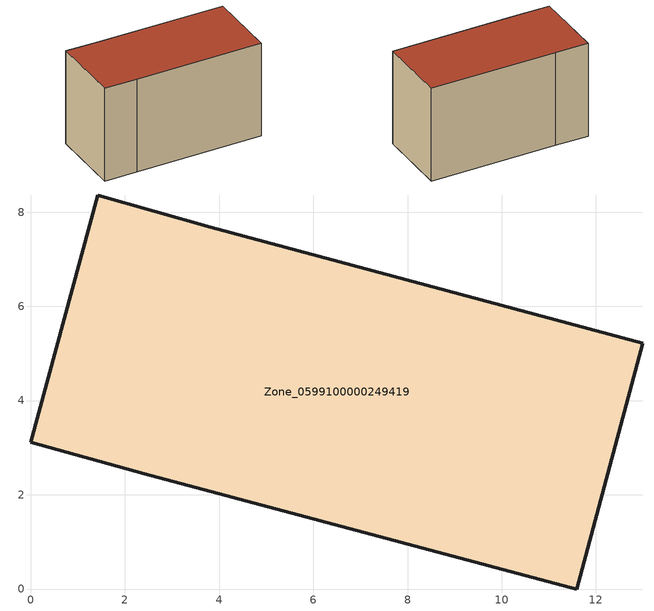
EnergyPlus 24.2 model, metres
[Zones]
Zone_0599100000249419
 floor ground (C_G): 12.99,5.22 11.59,0 2.41,2.45 0,3.11 1.42,8.37 3.82,7.68 z0
 wall outside (C_F): 3.82,7.68 1.42,8.37 0,3.11 2.41,2.45 11.59,0 12.99,5.22 3.82,7.68 z0:7.34
 roof outside (C_R): 11.59,0 12.99,5.22 3.82,7.68 1.42,8.37 0,3.11 2.41,2.45 z7.34
[BUILDING]
Pand.0599100000249419: North Axis=0; Terrain=City; Loads Convergence Tolerance Value=0.04; Temperature Convergence Tolerance Value=0.4; Solar Distribution=FullExterior; Maximum Number of Warmup Days=25; Minimum Number of Warmup Days=1
[Site:Location]
Rotterdam.The.Hague.AP_ZH_NLD Design_Conditions: Latitude=51.96; Longitude=4.45; Time Zone=1; Elevation=-4.5
[SITE:GROUNDTEMPERATURE:BUILDINGSURFACE]
18, 18, 18, 18, 18, 18, 18, 18, 18, 18, 18, 18
[MATERIAL] Thermal Absorptance=0.9; Solar Absorptance=0.7; Visible Absorptance=0.7
Name | Roughness | Thickness | Conductivity | Density | Specific Heat
G.TI.1975-1991 | MediumSmooth | 0.15 | 0.288461 | 540 | 1210
F.TI.1975-1991 | Rough | 0.3 | 0.230769 | 1920 | 840
R.TI.1975-1991 | MediumRough | 0.2 | 0.153846 | 1500 | 1000
[CONSTRUCTION]
C_G: G.TI.1975-1991
C_F: F.TI.1975-1991
C_R: R.TI.1975-1991
[ZONE]
Zone_0599100000249419: Type=1; Multiplier=1; Ceiling Height=Autocalculate; Volume=Autocalculate; Floor Area=autocalculate; Part of Total Floor Area=Yes
[ZONEINFILTRATION:DESIGNFLOWRATE]
Infil_Zone_0599100000249419: Zone or ZoneList or Space or SpaceList=Zone_0599100000249419; Schedule=AlwaysOn; Design Flow Rate Calculation Method=Flow/Area; Flow Rate per Floor Area=0.003; Constant Term Coefficient=1; Temperature Term Coefficient=0; Velocity Term Coefficient=0; Velocity Squared Term Coefficient=0
[HVACTEMPLATE:ZONE:IDEALLOADSAIRSYSTEM]
Zone_0599100000249419: Maximum Heating Supply Air Temperature=50; Minimum Cooling Supply Air Temperature=13; Maximum Heating Supply Air Humidity Ratio=0.0156; Minimum Cooling Supply Air Humidity Ratio=0.0077; Heating Limit=NoLimit; Cooling Limit=NoLimit; Dehumidification Control Type=ConstantSensibleHeatRatio; Cooling Sensible Heat Ratio=0.7; Dehumidification Setpoint=60; Humidification Control Type=None; Humidification Setpoint=30; Outdoor Air Method=None; Outdoor Air Flow Rate per Person=0.00944; Outdoor Air Flow Rate per Zone Floor Area=0; Outdoor Air Flow Rate per Zone=0; Demand Controlled Ventilation Type=None; Outdoor Air Economizer Type=NoEconomizer; Heat Recovery Type=None; Sensible Heat Recovery Effectiveness=0.7; Latent Heat Recovery Effectiveness=0.65
[ZONECONTROL:THERMOSTAT]
ThermostatControl_Zone_0599100000249419: Zone or ZoneList=Zone_0599100000249419; Control Type Schedule=DualSetpointControlType; Control 1=Thermostat_Zone_0599100000249419; Temperature Difference Between Cutout And Setpoint=0
[THERMOSTATSETPOINT:DUALSETPOINT]
Thermostat_Zone_0599100000249419: Heating Setpoint Temperature Schedule=HeatingSetpoint_Zone_0599100000249419; Cooling Setpoint Temperature Schedule=CoolingSetpoint_Zone_0599100000249419
[SCHEDULE:COMPACT]
HeatingSetpoint_Zone_0599100000249419: Through: 12/31, For: AllDays, Until: 24:00, 21
CoolingSetpoint_Zone_0599100000249419: Through: 12/31, For: AllDays, Until: 24:00, 24
DualSetpointControlType: Through: 12/31, For: AllDays, Until: 24:00, 4
AlwaysOn: Through: 12/31, For: AllDays, Until: 24:00, 1
